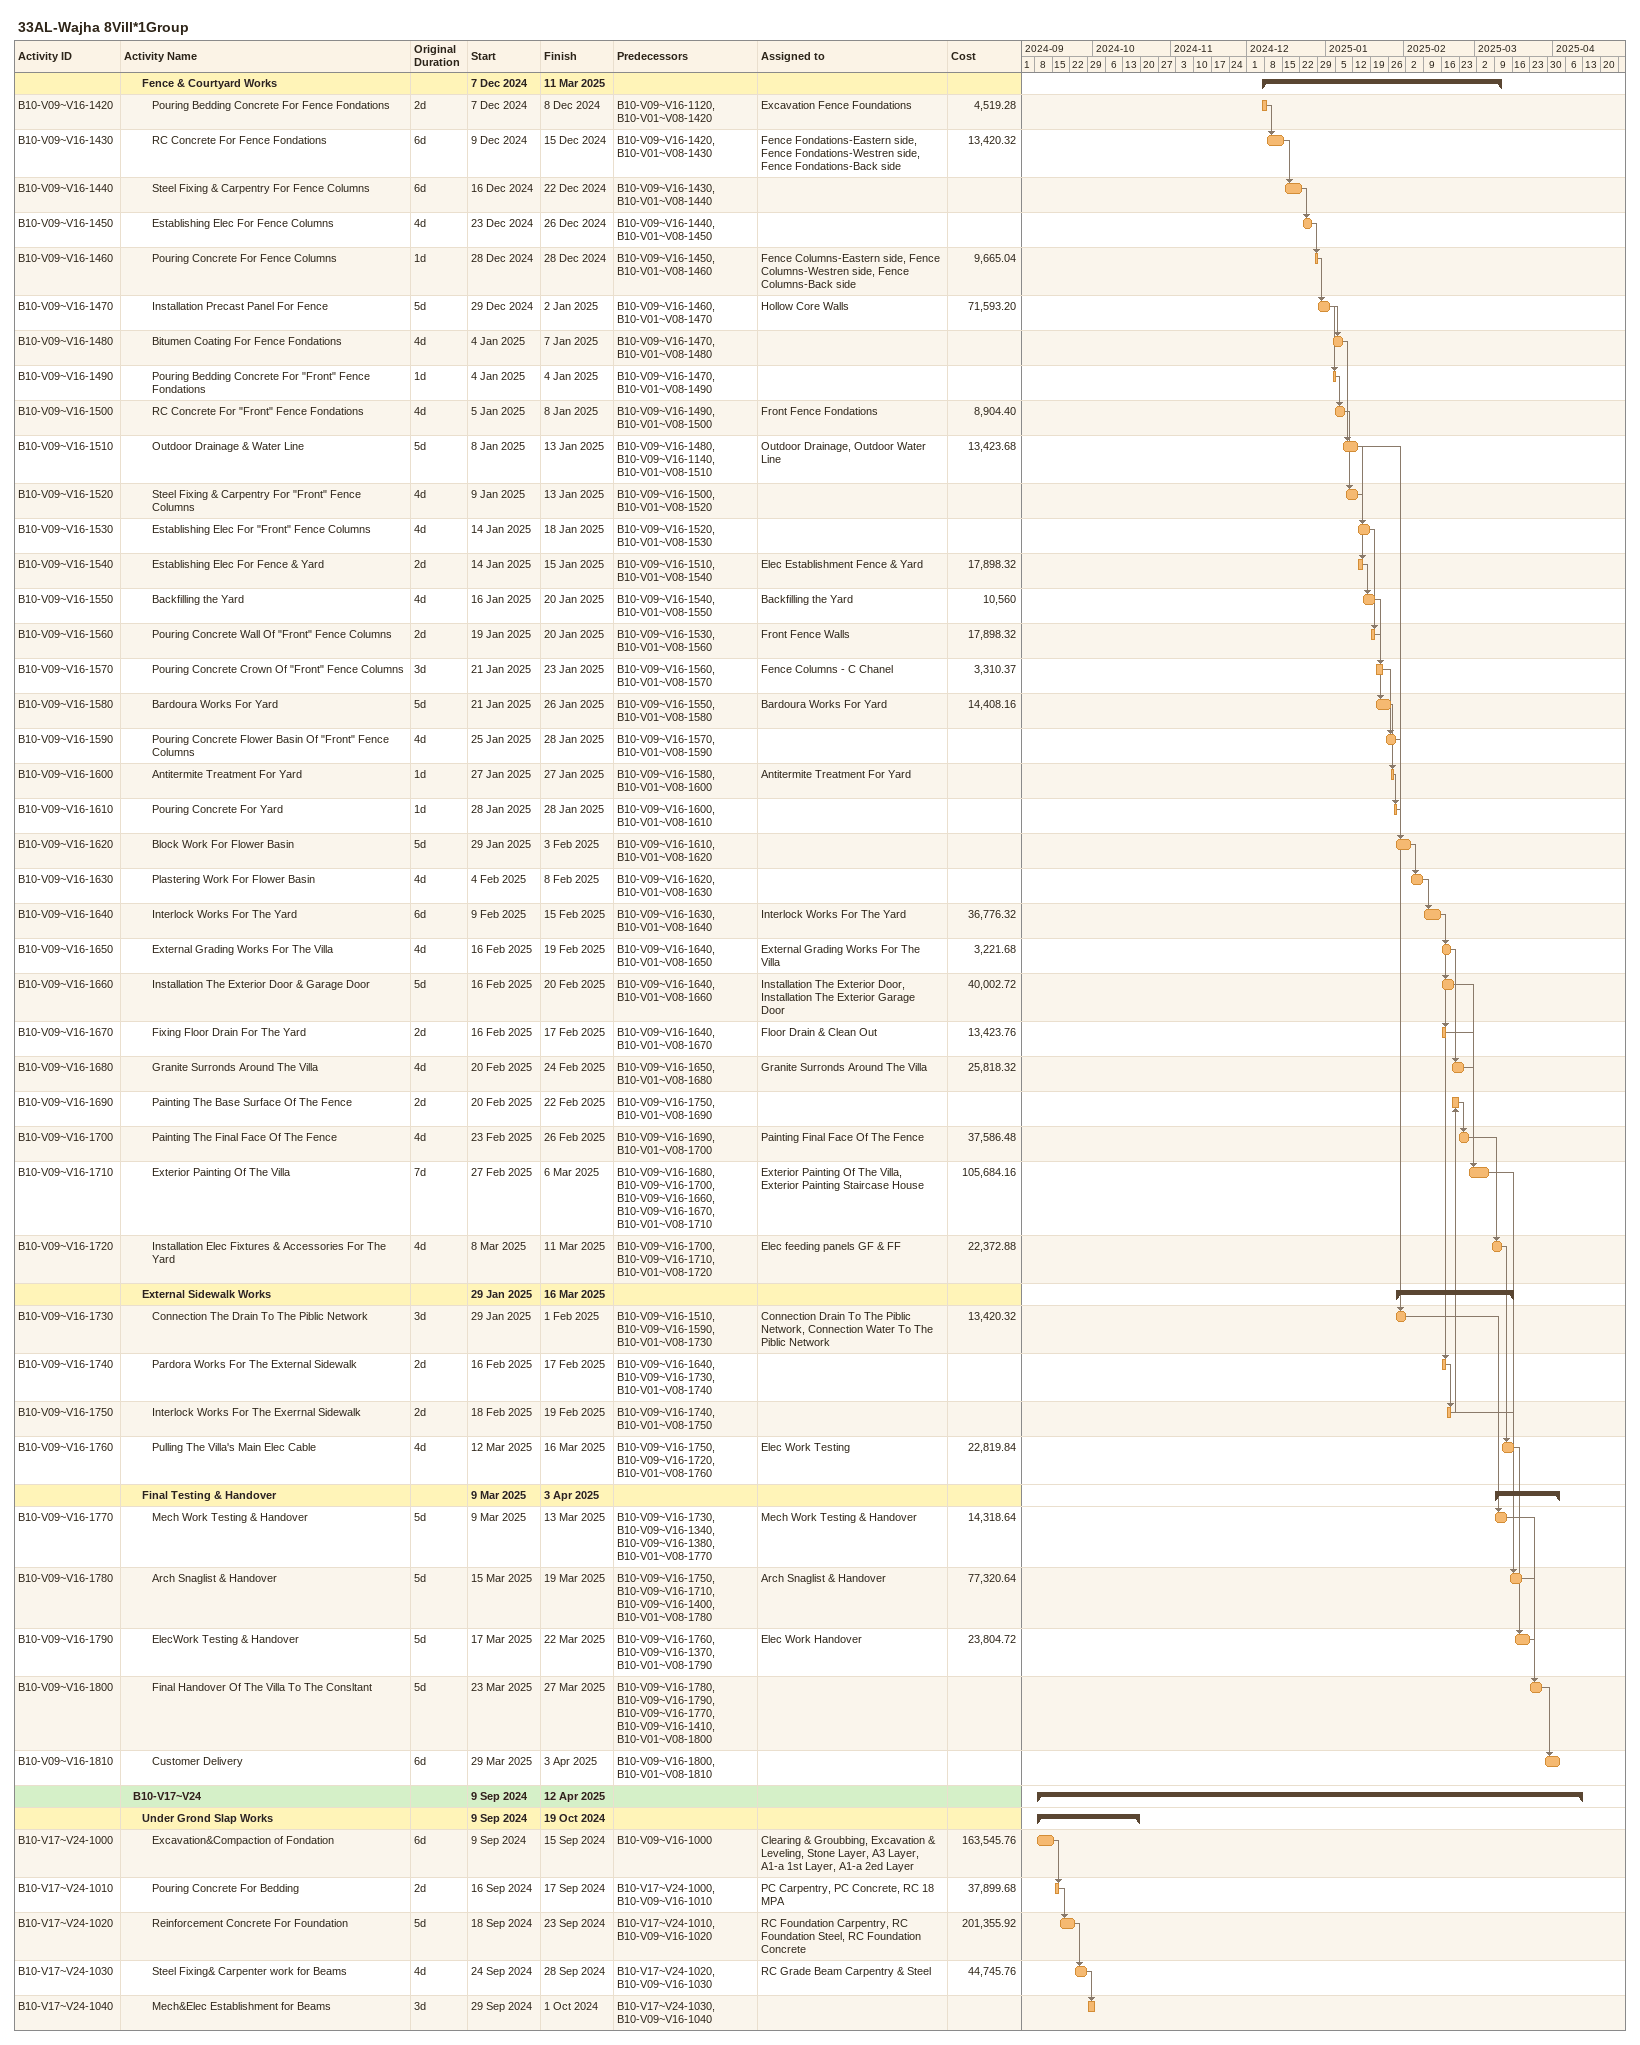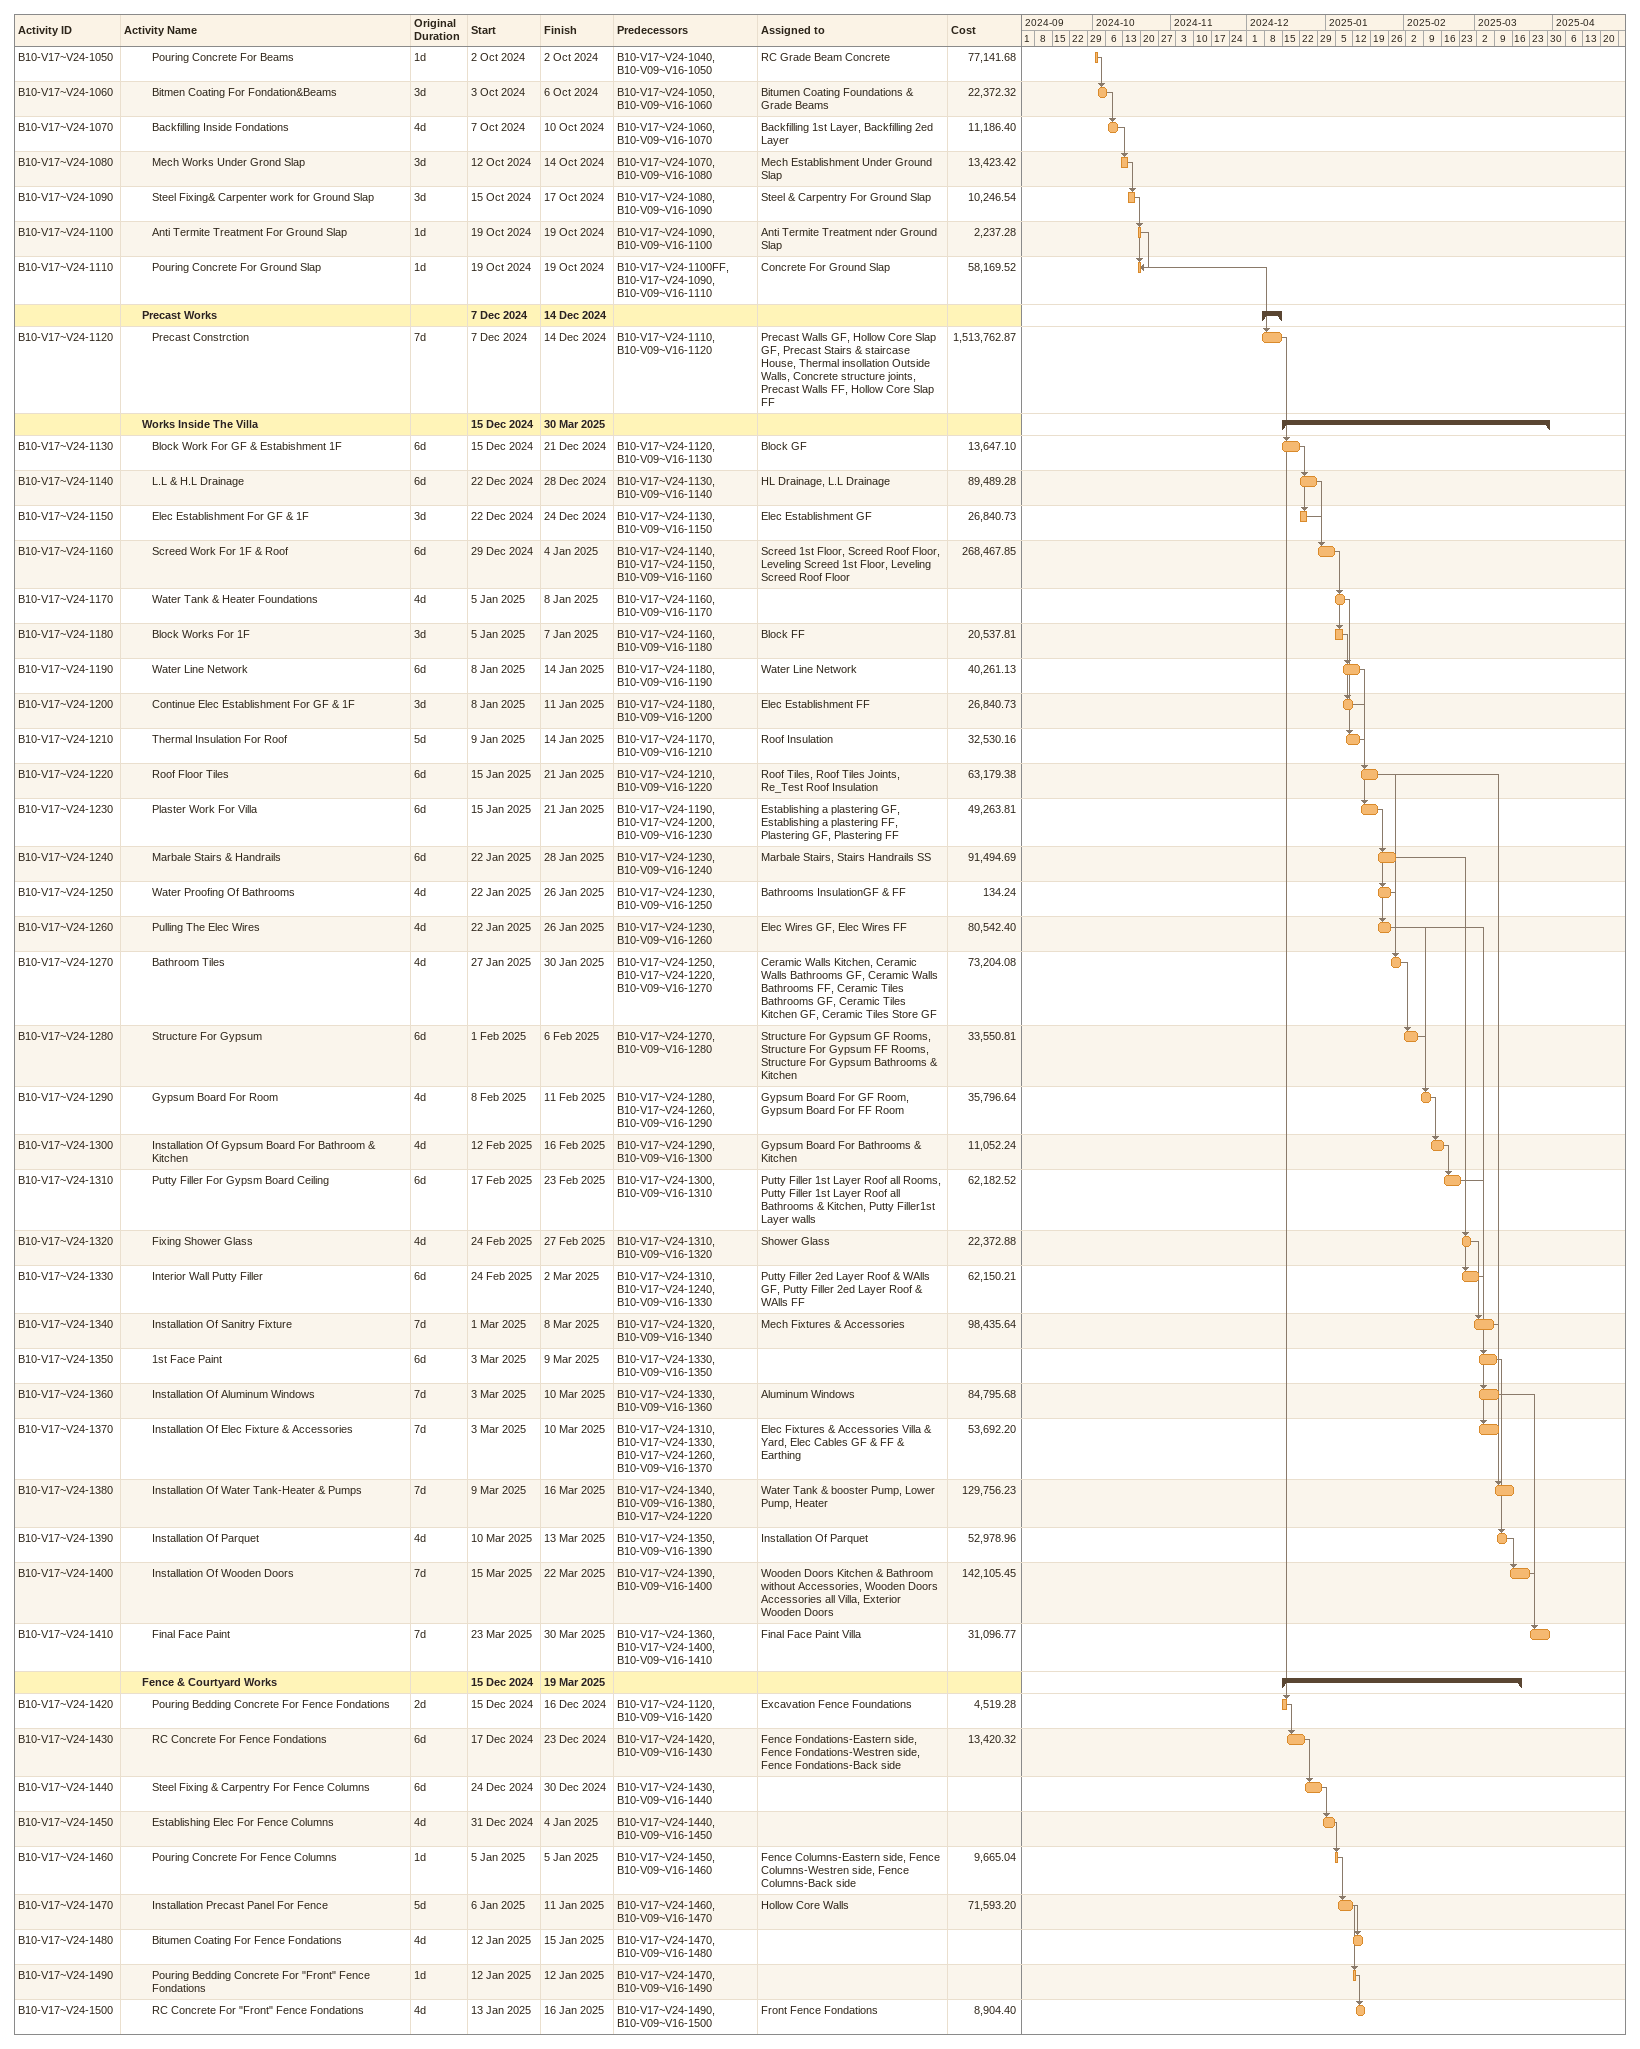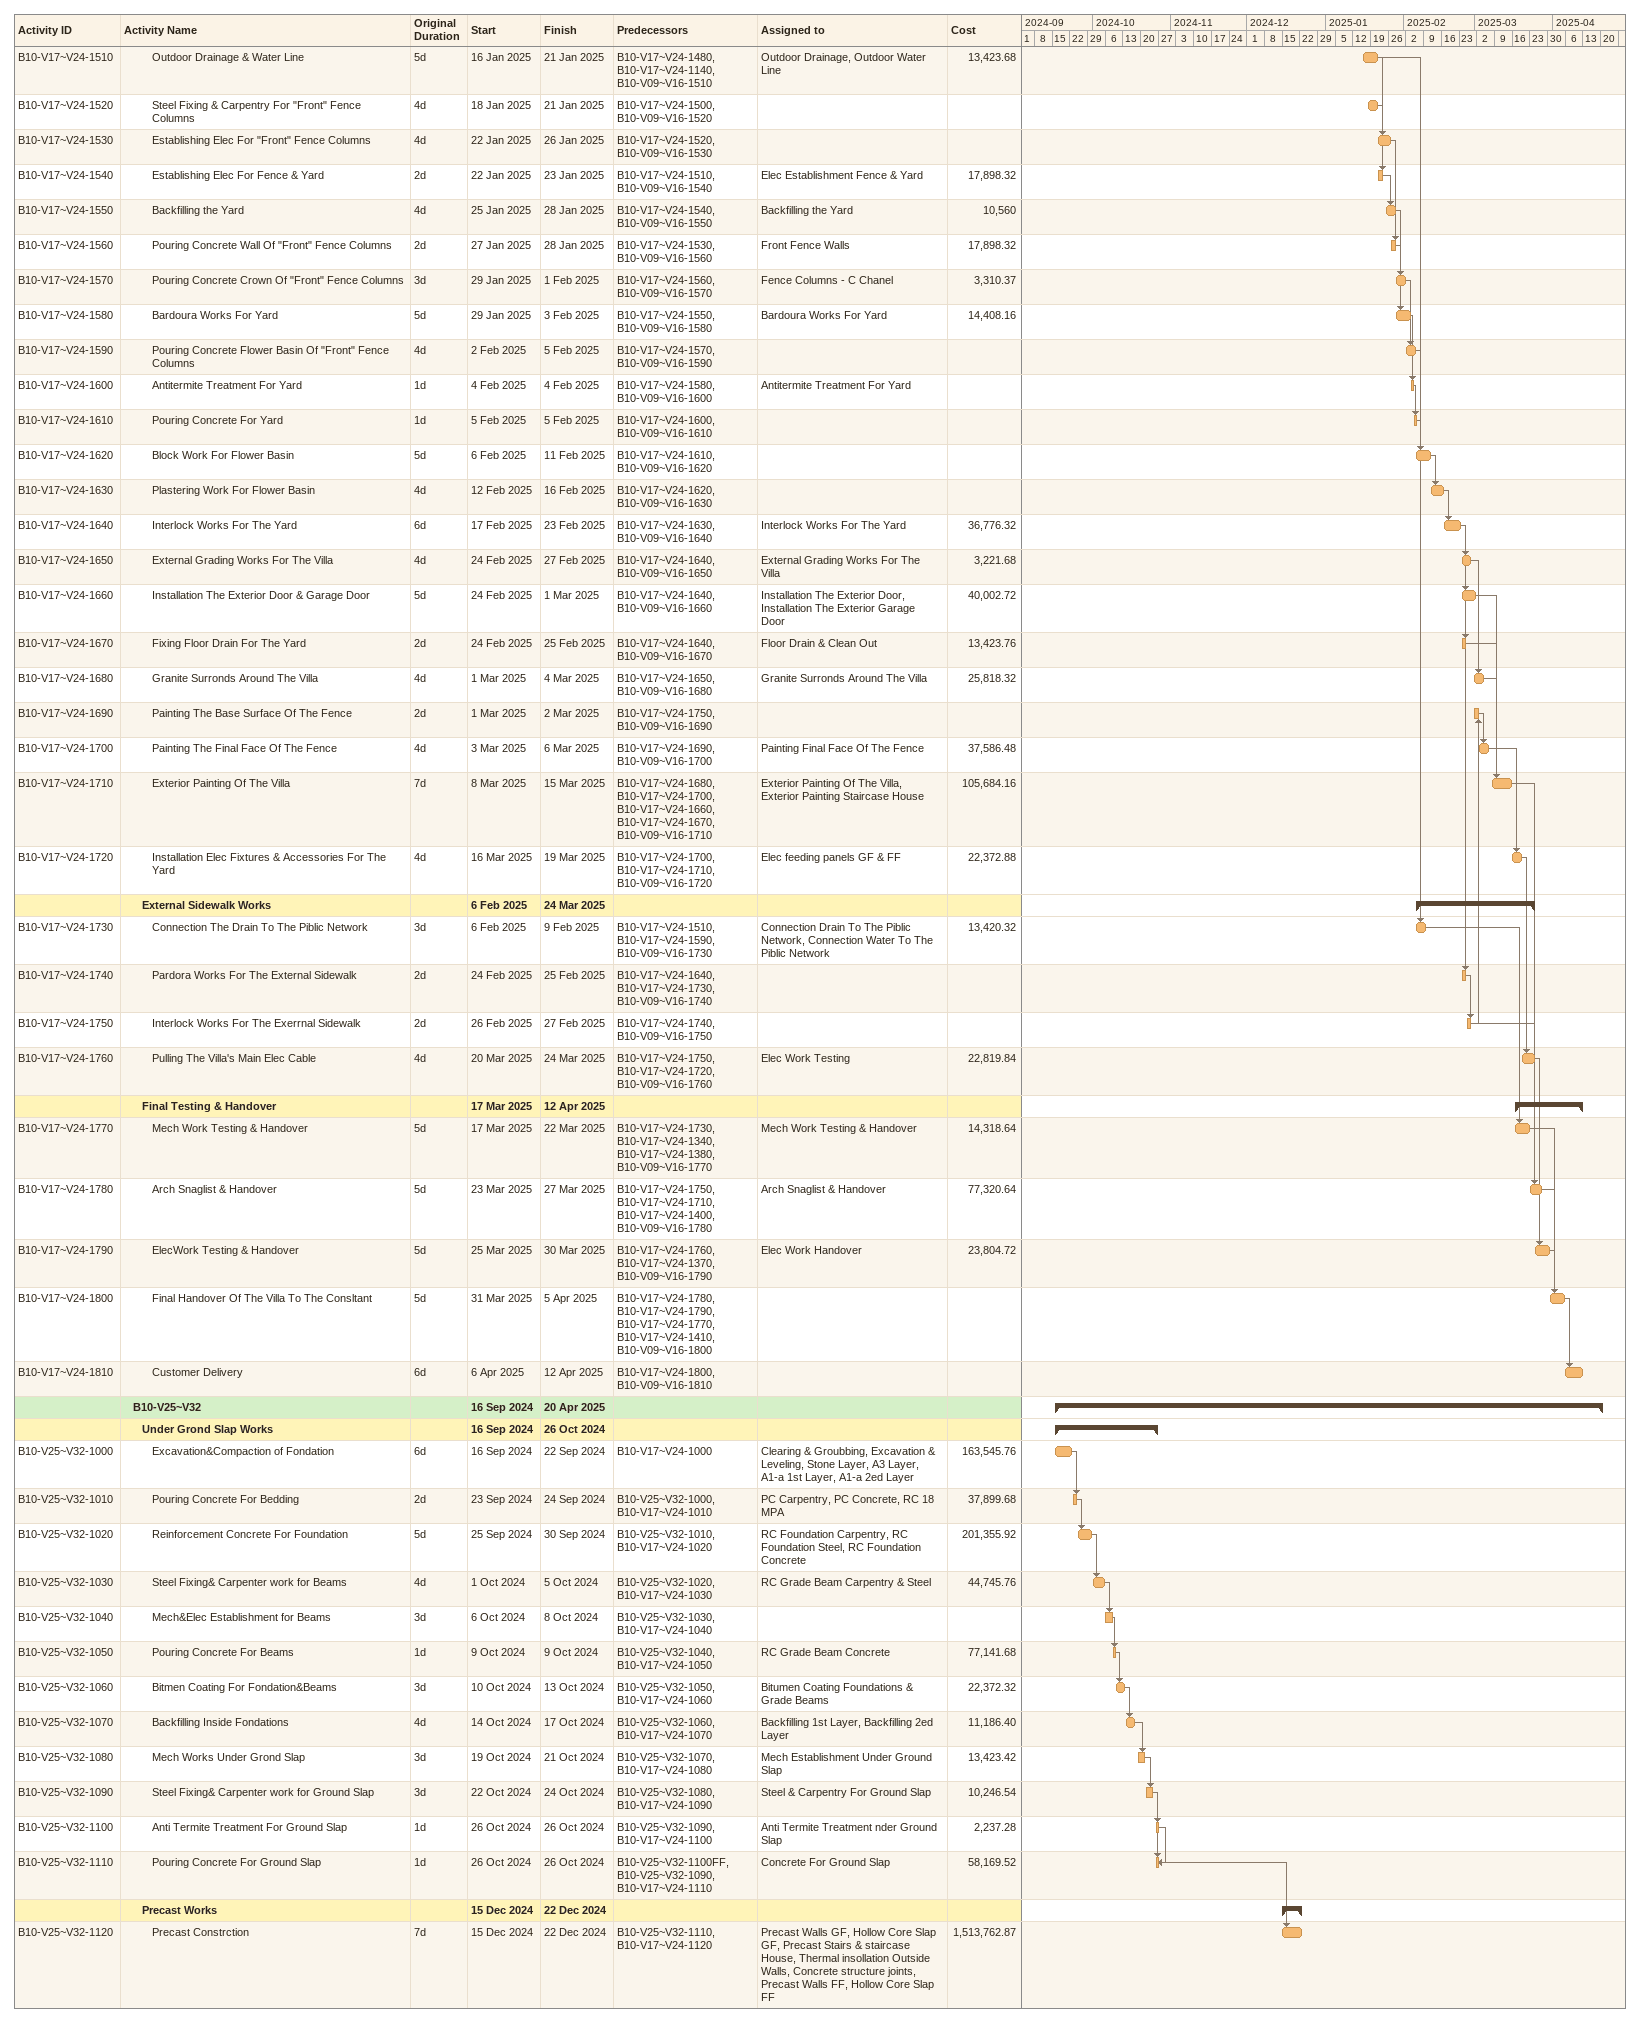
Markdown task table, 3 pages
33AL-Wajha 8Vill*1Group

| ID | Level | Task | Original duration | Start | Finish | Predecessors | Resources | Cost |
|---|---|---|---|---|---|---|---|---|
|  | 3 | **Fence & Courtyard Works** |  | 2024-12-07 | 2025-03-11 |  |  |  |
| B10-V09~V16-1420 | 4 | Pouring Bedding Concrete For Fence Fondations | 2d | 2024-12-07 | 2024-12-08 | B10-V09~V16-1120, B10-V01~V08-1420 | Excavation Fence Foundations | 4519.28 |
| B10-V09~V16-1430 | 4 | RC Concrete For Fence Fondations | 6d | 2024-12-09 | 2024-12-15 | B10-V09~V16-1420, B10-V01~V08-1430 | Fence Fondations-Eastern side, Fence Fondations-Westren side, Fence Fondations-Back side | 13420.32 |
| B10-V09~V16-1440 | 4 | Steel Fixing & Carpentry For Fence Columns | 6d | 2024-12-16 | 2024-12-22 | B10-V09~V16-1430, B10-V01~V08-1440 |  |  |
| B10-V09~V16-1450 | 4 | Establishing Elec For Fence Columns | 4d | 2024-12-23 | 2024-12-26 | B10-V09~V16-1440, B10-V01~V08-1450 |  |  |
| B10-V09~V16-1460 | 4 | Pouring Concrete For Fence Columns | 1d | 2024-12-28 | 2024-12-28 | B10-V09~V16-1450, B10-V01~V08-1460 | Fence Columns-Eastern side, Fence Columns-Westren side, Fence Columns-Back side | 9665.04 |
| B10-V09~V16-1470 | 4 | Installation Precast Panel For Fence | 5d | 2024-12-29 | 2025-01-02 | B10-V09~V16-1460, B10-V01~V08-1470 | Hollow Core Walls | 71593.20 |
| B10-V09~V16-1480 | 4 | Bitumen Coating For Fence Fondations | 4d | 2025-01-04 | 2025-01-07 | B10-V09~V16-1470, B10-V01~V08-1480 |  |  |
| B10-V09~V16-1490 | 4 | Pouring Bedding Concrete For "Front" Fence Fondations | 1d | 2025-01-04 | 2025-01-04 | B10-V09~V16-1470, B10-V01~V08-1490 |  |  |
| B10-V09~V16-1500 | 4 | RC Concrete For "Front" Fence Fondations | 4d | 2025-01-05 | 2025-01-08 | B10-V09~V16-1490, B10-V01~V08-1500 | Front Fence Fondations | 8904.40 |
| B10-V09~V16-1510 | 4 | Outdoor Drainage & Water Line | 5d | 2025-01-08 | 2025-01-13 | B10-V09~V16-1480, B10-V09~V16-1140, B10-V01~V08-1510 | Outdoor Drainage, Outdoor Water Line | 13423.68 |
| B10-V09~V16-1520 | 4 | Steel Fixing & Carpentry For "Front" Fence Columns | 4d | 2025-01-09 | 2025-01-13 | B10-V09~V16-1500, B10-V01~V08-1520 |  |  |
| B10-V09~V16-1530 | 4 | Establishing Elec For "Front" Fence Columns | 4d | 2025-01-14 | 2025-01-18 | B10-V09~V16-1520, B10-V01~V08-1530 |  |  |
| B10-V09~V16-1540 | 4 | Establishing Elec For Fence & Yard | 2d | 2025-01-14 | 2025-01-15 | B10-V09~V16-1510, B10-V01~V08-1540 | Elec Establishment Fence & Yard | 17898.32 |
| B10-V09~V16-1550 | 4 | Backfilling the Yard | 4d | 2025-01-16 | 2025-01-20 | B10-V09~V16-1540, B10-V01~V08-1550 | Backfilling the Yard | 10560 |
| B10-V09~V16-1560 | 4 | Pouring Concrete Wall Of "Front" Fence Columns | 2d | 2025-01-19 | 2025-01-20 | B10-V09~V16-1530, B10-V01~V08-1560 | Front Fence Walls | 17898.32 |
| B10-V09~V16-1570 | 4 | Pouring Concrete Crown Of "Front" Fence Columns | 3d | 2025-01-21 | 2025-01-23 | B10-V09~V16-1560, B10-V01~V08-1570 | Fence Columns - C Chanel | 3310.37 |
| B10-V09~V16-1580 | 4 | Bardoura Works For Yard | 5d | 2025-01-21 | 2025-01-26 | B10-V09~V16-1550, B10-V01~V08-1580 | Bardoura Works For Yard | 14408.16 |
| B10-V09~V16-1590 | 4 | Pouring Concrete Flower Basin Of "Front" Fence Columns | 4d | 2025-01-25 | 2025-01-28 | B10-V09~V16-1570, B10-V01~V08-1590 |  |  |
| B10-V09~V16-1600 | 4 | Antitermite Treatment For Yard | 1d | 2025-01-27 | 2025-01-27 | B10-V09~V16-1580, B10-V01~V08-1600 | Antitermite Treatment For Yard |  |
| B10-V09~V16-1610 | 4 | Pouring Concrete For Yard | 1d | 2025-01-28 | 2025-01-28 | B10-V09~V16-1600, B10-V01~V08-1610 |  |  |
| B10-V09~V16-1620 | 4 | Block Work For Flower Basin | 5d | 2025-01-29 | 2025-02-03 | B10-V09~V16-1610, B10-V01~V08-1620 |  |  |
| B10-V09~V16-1630 | 4 | Plastering Work For Flower Basin | 4d | 2025-02-04 | 2025-02-08 | B10-V09~V16-1620, B10-V01~V08-1630 |  |  |
| B10-V09~V16-1640 | 4 | Interlock Works For The Yard | 6d | 2025-02-09 | 2025-02-15 | B10-V09~V16-1630, B10-V01~V08-1640 | Interlock Works For The Yard | 36776.32 |
| B10-V09~V16-1650 | 4 | External Grading Works For The Villa | 4d | 2025-02-16 | 2025-02-19 | B10-V09~V16-1640, B10-V01~V08-1650 | External Grading Works For The Villa | 3221.68 |
| B10-V09~V16-1660 | 4 | Installation The Exterior Door & Garage Door | 5d | 2025-02-16 | 2025-02-20 | B10-V09~V16-1640, B10-V01~V08-1660 | Installation The Exterior Door, Installation The Exterior Garage Door | 40002.72 |
| B10-V09~V16-1670 | 4 | Fixing Floor Drain For The Yard | 2d | 2025-02-16 | 2025-02-17 | B10-V09~V16-1640, B10-V01~V08-1670 | Floor Drain & Clean Out | 13423.76 |
| B10-V09~V16-1680 | 4 | Granite Surronds Around The Villa | 4d | 2025-02-20 | 2025-02-24 | B10-V09~V16-1650, B10-V01~V08-1680 | Granite Surronds Around The Villa | 25818.32 |
| B10-V09~V16-1690 | 4 | Painting The Base Surface Of The Fence | 2d | 2025-02-20 | 2025-02-22 | B10-V09~V16-1750, B10-V01~V08-1690 |  |  |
| B10-V09~V16-1700 | 4 | Painting The Final Face Of The Fence | 4d | 2025-02-23 | 2025-02-26 | B10-V09~V16-1690, B10-V01~V08-1700 | Painting Final Face Of The Fence | 37586.48 |
| B10-V09~V16-1710 | 4 | Exterior Painting Of The Villa | 7d | 2025-02-27 | 2025-03-06 | B10-V09~V16-1680, B10-V09~V16-1700, B10-V09~V16-1660, B10-V09~V16-1670, B10-V01~V08-1710 | Exterior Painting Of The Villa, Exterior Painting Staircase House | 105684.16 |
| B10-V09~V16-1720 | 4 | Installation Elec Fixtures & Accessories For The Yard | 4d | 2025-03-08 | 2025-03-11 | B10-V09~V16-1700, B10-V09~V16-1710, B10-V01~V08-1720 | Elec feeding panels GF & FF | 22372.88 |
|  | 3 | **External Sidewalk Works** |  | 2025-01-29 | 2025-03-16 |  |  |  |
| B10-V09~V16-1730 | 4 | Connection The Drain To The Piblic Network | 3d | 2025-01-29 | 2025-02-01 | B10-V09~V16-1510, B10-V09~V16-1590, B10-V01~V08-1730 | Connection Drain To The Piblic Network, Connection Water To The Piblic Network | 13420.32 |
| B10-V09~V16-1740 | 4 | Pardora Works For The External Sidewalk | 2d | 2025-02-16 | 2025-02-17 | B10-V09~V16-1640, B10-V09~V16-1730, B10-V01~V08-1740 |  |  |
| B10-V09~V16-1750 | 4 | Interlock Works For The Exerrnal Sidewalk | 2d | 2025-02-18 | 2025-02-19 | B10-V09~V16-1740, B10-V01~V08-1750 |  |  |
| B10-V09~V16-1760 | 4 | Pulling The Villa's Main Elec Cable | 4d | 2025-03-12 | 2025-03-16 | B10-V09~V16-1750, B10-V09~V16-1720, B10-V01~V08-1760 | Elec Work Testing | 22819.84 |
|  | 3 | **Final Testing & Handover** |  | 2025-03-09 | 2025-04-03 |  |  |  |
| B10-V09~V16-1770 | 4 | Mech Work Testing & Handover | 5d | 2025-03-09 | 2025-03-13 | B10-V09~V16-1730, B10-V09~V16-1340, B10-V09~V16-1380, B10-V01~V08-1770 | Mech Work Testing & Handover | 14318.64 |
| B10-V09~V16-1780 | 4 | Arch Snaglist & Handover | 5d | 2025-03-15 | 2025-03-19 | B10-V09~V16-1750, B10-V09~V16-1710, B10-V09~V16-1400, B10-V01~V08-1780 | Arch Snaglist & Handover | 77320.64 |
| B10-V09~V16-1790 | 4 | ElecWork Testing & Handover | 5d | 2025-03-17 | 2025-03-22 | B10-V09~V16-1760, B10-V09~V16-1370, B10-V01~V08-1790 | Elec Work Handover | 23804.72 |
| B10-V09~V16-1800 | 4 | Final Handover Of The Villa To The Consltant | 5d | 2025-03-23 | 2025-03-27 | B10-V09~V16-1780, B10-V09~V16-1790, B10-V09~V16-1770, B10-V09~V16-1410, B10-V01~V08-1800 |  |  |
| B10-V09~V16-1810 | 4 | Customer Delivery | 6d | 2025-03-29 | 2025-04-03 | B10-V09~V16-1800, B10-V01~V08-1810 |  |  |
|  | 2 | **B10-V17~V24** |  | 2024-09-09 | 2025-04-12 |  |  |  |
|  | 3 | **Under Grond Slap Works** |  | 2024-09-09 | 2024-10-19 |  |  |  |
| B10-V17~V24-1000 | 4 | Excavation&Compaction of Fondation | 6d | 2024-09-09 | 2024-09-15 | B10-V09~V16-1000 | Clearing & Groubbing, Excavation & Leveling, Stone Layer, A3 Layer, A1-a 1st Layer, A1-a 2ed Layer | 163545.76 |
| B10-V17~V24-1010 | 4 | Pouring Concrete For Bedding | 2d | 2024-09-16 | 2024-09-17 | B10-V17~V24-1000, B10-V09~V16-1010 | PC Carpentry, PC Concrete, RC 18 MPA | 37899.68 |
| B10-V17~V24-1020 | 4 | Reinforcement Concrete For Foundation | 5d | 2024-09-18 | 2024-09-23 | B10-V17~V24-1010, B10-V09~V16-1020 | RC Foundation Carpentry, RC Foundation Steel, RC Foundation Concrete | 201355.92 |
| B10-V17~V24-1030 | 4 | Steel Fixing& Carpenter work for Beams | 4d | 2024-09-24 | 2024-09-28 | B10-V17~V24-1020, B10-V09~V16-1030 | RC Grade Beam Carpentry & Steel | 44745.76 |
| B10-V17~V24-1040 | 4 | Mech&Elec Establishment for Beams | 3d | 2024-09-29 | 2024-10-01 | B10-V17~V24-1030, B10-V09~V16-1040 |  |  |
| B10-V17~V24-1050 | 4 | Pouring Concrete For Beams | 1d | 2024-10-02 | 2024-10-02 | B10-V17~V24-1040, B10-V09~V16-1050 | RC Grade Beam Concrete | 77141.68 |
| B10-V17~V24-1060 | 4 | Bitmen Coating For Fondation&Beams | 3d | 2024-10-03 | 2024-10-06 | B10-V17~V24-1050, B10-V09~V16-1060 | Bitumen Coating Foundations & Grade Beams | 22372.32 |
| B10-V17~V24-1070 | 4 | Backfilling Inside Fondations | 4d | 2024-10-07 | 2024-10-10 | B10-V17~V24-1060, B10-V09~V16-1070 | Backfilling 1st Layer, Backfilling 2ed Layer | 11186.40 |
| B10-V17~V24-1080 | 4 | Mech Works Under Grond Slap | 3d | 2024-10-12 | 2024-10-14 | B10-V17~V24-1070, B10-V09~V16-1080 | Mech Establishment Under Ground Slap | 13423.42 |
| B10-V17~V24-1090 | 4 | Steel Fixing& Carpenter work for Ground Slap | 3d | 2024-10-15 | 2024-10-17 | B10-V17~V24-1080, B10-V09~V16-1090 | Steel & Carpentry For Ground Slap | 10246.54 |
| B10-V17~V24-1100 | 4 | Anti Termite Treatment For Ground Slap | 1d | 2024-10-19 | 2024-10-19 | B10-V17~V24-1090, B10-V09~V16-1100 | Anti Termite Treatment nder Ground Slap | 2237.28 |
| B10-V17~V24-1110 | 4 | Pouring Concrete For Ground Slap | 1d | 2024-10-19 | 2024-10-19 | B10-V17~V24-1100FF, B10-V17~V24-1090, B10-V09~V16-1110 | Concrete For Ground Slap | 58169.52 |
|  | 3 | **Precast Works** |  | 2024-12-07 | 2024-12-14 |  |  |  |
| B10-V17~V24-1120 | 4 | Precast Constrction | 7d | 2024-12-07 | 2024-12-14 | B10-V17~V24-1110, B10-V09~V16-1120 | Precast Walls GF, Hollow Core Slap GF, Precast Stairs & staircase House, Thermal insollation Outside Walls, Concrete structure joints, Precast Walls FF, Hollow Core Slap FF | 1513762.87 |
|  | 3 | **Works Inside The Villa** |  | 2024-12-15 | 2025-03-30 |  |  |  |
| B10-V17~V24-1130 | 4 | Block Work For GF & Estabishment 1F | 6d | 2024-12-15 | 2024-12-21 | B10-V17~V24-1120, B10-V09~V16-1130 | Block GF | 13647.10 |
| B10-V17~V24-1140 | 4 | L.L & H.L Drainage | 6d | 2024-12-22 | 2024-12-28 | B10-V17~V24-1130, B10-V09~V16-1140 | HL Drainage, L.L Drainage | 89489.28 |
| B10-V17~V24-1150 | 4 | Elec Establishment For GF & 1F | 3d | 2024-12-22 | 2024-12-24 | B10-V17~V24-1130, B10-V09~V16-1150 | Elec Establishment GF | 26840.73 |
| B10-V17~V24-1160 | 4 | Screed Work For 1F & Roof | 6d | 2024-12-29 | 2025-01-04 | B10-V17~V24-1140, B10-V17~V24-1150, B10-V09~V16-1160 | Screed 1st Floor, Screed Roof Floor, Leveling Screed 1st Floor, Leveling Screed Roof Floor | 268467.85 |
| B10-V17~V24-1170 | 4 | Water Tank & Heater Foundations | 4d | 2025-01-05 | 2025-01-08 | B10-V17~V24-1160, B10-V09~V16-1170 |  |  |
| B10-V17~V24-1180 | 4 | Block Works For 1F | 3d | 2025-01-05 | 2025-01-07 | B10-V17~V24-1160, B10-V09~V16-1180 | Block FF | 20537.81 |
| B10-V17~V24-1190 | 4 | Water Line Network | 6d | 2025-01-08 | 2025-01-14 | B10-V17~V24-1180, B10-V09~V16-1190 | Water Line Network | 40261.13 |
| B10-V17~V24-1200 | 4 | Continue Elec Establishment For GF & 1F | 3d | 2025-01-08 | 2025-01-11 | B10-V17~V24-1180, B10-V09~V16-1200 | Elec Establishment FF | 26840.73 |
| B10-V17~V24-1210 | 4 | Thermal Insulation For Roof | 5d | 2025-01-09 | 2025-01-14 | B10-V17~V24-1170, B10-V09~V16-1210 | Roof Insulation | 32530.16 |
| B10-V17~V24-1220 | 4 | Roof Floor Tiles | 6d | 2025-01-15 | 2025-01-21 | B10-V17~V24-1210, B10-V09~V16-1220 | Roof Tiles, Roof Tiles Joints, Re_Test Roof Insulation | 63179.38 |
| B10-V17~V24-1230 | 4 | Plaster Work For Villa | 6d | 2025-01-15 | 2025-01-21 | B10-V17~V24-1190, B10-V17~V24-1200, B10-V09~V16-1230 | Establishing a plastering GF, Establishing a plastering FF, Plastering GF, Plastering FF | 49263.81 |
| B10-V17~V24-1240 | 4 | Marbale Stairs & Handrails | 6d | 2025-01-22 | 2025-01-28 | B10-V17~V24-1230, B10-V09~V16-1240 | Marbale Stairs, Stairs Handrails SS | 91494.69 |
| B10-V17~V24-1250 | 4 | Water Proofing Of Bathrooms | 4d | 2025-01-22 | 2025-01-26 | B10-V17~V24-1230, B10-V09~V16-1250 | Bathrooms InsulationGF & FF | 134.24 |
| B10-V17~V24-1260 | 4 | Pulling The Elec Wires | 4d | 2025-01-22 | 2025-01-26 | B10-V17~V24-1230, B10-V09~V16-1260 | Elec Wires GF, Elec Wires FF | 80542.40 |
| B10-V17~V24-1270 | 4 | Bathroom Tiles | 4d | 2025-01-27 | 2025-01-30 | B10-V17~V24-1250, B10-V17~V24-1220, B10-V09~V16-1270 | Ceramic Walls Kitchen, Ceramic Walls Bathrooms GF, Ceramic Walls Bathrooms FF, Ceramic Tiles Bathrooms GF, Ceramic Tiles Kitchen GF, Ceramic Tiles Store GF | 73204.08 |
| B10-V17~V24-1280 | 4 | Structure For Gypsum | 6d | 2025-02-01 | 2025-02-06 | B10-V17~V24-1270, B10-V09~V16-1280 | Structure For Gypsum GF Rooms, Structure For Gypsum FF Rooms, Structure For Gypsum Bathrooms & Kitchen | 33550.81 |
| B10-V17~V24-1290 | 4 | Gypsum Board For Room | 4d | 2025-02-08 | 2025-02-11 | B10-V17~V24-1280, B10-V17~V24-1260, B10-V09~V16-1290 | Gypsum Board For GF Room, Gypsum Board For FF Room | 35796.64 |
| B10-V17~V24-1300 | 4 | Installation Of Gypsum Board For Bathroom & Kitchen | 4d | 2025-02-12 | 2025-02-16 | B10-V17~V24-1290, B10-V09~V16-1300 | Gypsum Board For Bathrooms & Kitchen | 11052.24 |
| B10-V17~V24-1310 | 4 | Putty Filler For Gypsm Board Ceiling | 6d | 2025-02-17 | 2025-02-23 | B10-V17~V24-1300, B10-V09~V16-1310 | Putty Filler 1st Layer Roof all Rooms, Putty Filler 1st Layer Roof all Bathrooms & Kitchen, Putty Filler1st Layer walls | 62182.52 |
| B10-V17~V24-1320 | 4 | Fixing Shower Glass | 4d | 2025-02-24 | 2025-02-27 | B10-V17~V24-1310, B10-V09~V16-1320 | Shower Glass | 22372.88 |
| B10-V17~V24-1330 | 4 | Interior Wall Putty Filler | 6d | 2025-02-24 | 2025-03-02 | B10-V17~V24-1310, B10-V17~V24-1240, B10-V09~V16-1330 | Putty Filler 2ed Layer Roof & WAlls GF, Putty Filler 2ed Layer Roof & WAlls FF | 62150.21 |
| B10-V17~V24-1340 | 4 | Installation Of Sanitry Fixture | 7d | 2025-03-01 | 2025-03-08 | B10-V17~V24-1320, B10-V09~V16-1340 | Mech Fixtures & Accessories | 98435.64 |
| B10-V17~V24-1350 | 4 | 1st Face Paint | 6d | 2025-03-03 | 2025-03-09 | B10-V17~V24-1330, B10-V09~V16-1350 |  |  |
| B10-V17~V24-1360 | 4 | Installation Of Aluminum Windows | 7d | 2025-03-03 | 2025-03-10 | B10-V17~V24-1330, B10-V09~V16-1360 | Aluminum Windows | 84795.68 |
| B10-V17~V24-1370 | 4 | Installation Of Elec Fixture & Accessories | 7d | 2025-03-03 | 2025-03-10 | B10-V17~V24-1310, B10-V17~V24-1330, B10-V17~V24-1260, B10-V09~V16-1370 | Elec Fixtures & Accessories Villa & Yard, Elec Cables GF & FF & Earthing | 53692.20 |
| B10-V17~V24-1380 | 4 | Installation Of Water Tank-Heater & Pumps | 7d | 2025-03-09 | 2025-03-16 | B10-V17~V24-1340, B10-V09~V16-1380, B10-V17~V24-1220 | Water Tank & booster Pump, Lower Pump, Heater | 129756.23 |
| B10-V17~V24-1390 | 4 | Installation Of Parquet | 4d | 2025-03-10 | 2025-03-13 | B10-V17~V24-1350, B10-V09~V16-1390 | Installation Of Parquet | 52978.96 |
| B10-V17~V24-1400 | 4 | Installation Of Wooden Doors | 7d | 2025-03-15 | 2025-03-22 | B10-V17~V24-1390, B10-V09~V16-1400 | Wooden Doors Kitchen & Bathroom without Accessories, Wooden Doors Accessories all Villa, Exterior Wooden Doors | 142105.45 |
| B10-V17~V24-1410 | 4 | Final Face Paint | 7d | 2025-03-23 | 2025-03-30 | B10-V17~V24-1360, B10-V17~V24-1400, B10-V09~V16-1410 | Final Face Paint Villa | 31096.77 |
|  | 3 | **Fence & Courtyard Works** |  | 2024-12-15 | 2025-03-19 |  |  |  |
| B10-V17~V24-1420 | 4 | Pouring Bedding Concrete For Fence Fondations | 2d | 2024-12-15 | 2024-12-16 | B10-V17~V24-1120, B10-V09~V16-1420 | Excavation Fence Foundations | 4519.28 |
| B10-V17~V24-1430 | 4 | RC Concrete For Fence Fondations | 6d | 2024-12-17 | 2024-12-23 | B10-V17~V24-1420, B10-V09~V16-1430 | Fence Fondations-Eastern side, Fence Fondations-Westren side, Fence Fondations-Back side | 13420.32 |
| B10-V17~V24-1440 | 4 | Steel Fixing & Carpentry For Fence Columns | 6d | 2024-12-24 | 2024-12-30 | B10-V17~V24-1430, B10-V09~V16-1440 |  |  |
| B10-V17~V24-1450 | 4 | Establishing Elec For Fence Columns | 4d | 2024-12-31 | 2025-01-04 | B10-V17~V24-1440, B10-V09~V16-1450 |  |  |
| B10-V17~V24-1460 | 4 | Pouring Concrete For Fence Columns | 1d | 2025-01-05 | 2025-01-05 | B10-V17~V24-1450, B10-V09~V16-1460 | Fence Columns-Eastern side, Fence Columns-Westren side, Fence Columns-Back side | 9665.04 |
| B10-V17~V24-1470 | 4 | Installation Precast Panel For Fence | 5d | 2025-01-06 | 2025-01-11 | B10-V17~V24-1460, B10-V09~V16-1470 | Hollow Core Walls | 71593.20 |
| B10-V17~V24-1480 | 4 | Bitumen Coating For Fence Fondations | 4d | 2025-01-12 | 2025-01-15 | B10-V17~V24-1470, B10-V09~V16-1480 |  |  |
| B10-V17~V24-1490 | 4 | Pouring Bedding Concrete For "Front" Fence Fondations | 1d | 2025-01-12 | 2025-01-12 | B10-V17~V24-1470, B10-V09~V16-1490 |  |  |
| B10-V17~V24-1500 | 4 | RC Concrete For "Front" Fence Fondations | 4d | 2025-01-13 | 2025-01-16 | B10-V17~V24-1490, B10-V09~V16-1500 | Front Fence Fondations | 8904.40 |
| B10-V17~V24-1510 | 4 | Outdoor Drainage & Water Line | 5d | 2025-01-16 | 2025-01-21 | B10-V17~V24-1480, B10-V17~V24-1140, B10-V09~V16-1510 | Outdoor Drainage, Outdoor Water Line | 13423.68 |
| B10-V17~V24-1520 | 4 | Steel Fixing & Carpentry For "Front" Fence Columns | 4d | 2025-01-18 | 2025-01-21 | B10-V17~V24-1500, B10-V09~V16-1520 |  |  |
| B10-V17~V24-1530 | 4 | Establishing Elec For "Front" Fence Columns | 4d | 2025-01-22 | 2025-01-26 | B10-V17~V24-1520, B10-V09~V16-1530 |  |  |
| B10-V17~V24-1540 | 4 | Establishing Elec For Fence & Yard | 2d | 2025-01-22 | 2025-01-23 | B10-V17~V24-1510, B10-V09~V16-1540 | Elec Establishment Fence & Yard | 17898.32 |
| B10-V17~V24-1550 | 4 | Backfilling the Yard | 4d | 2025-01-25 | 2025-01-28 | B10-V17~V24-1540, B10-V09~V16-1550 | Backfilling the Yard | 10560 |
| B10-V17~V24-1560 | 4 | Pouring Concrete Wall Of "Front" Fence Columns | 2d | 2025-01-27 | 2025-01-28 | B10-V17~V24-1530, B10-V09~V16-1560 | Front Fence Walls | 17898.32 |
| B10-V17~V24-1570 | 4 | Pouring Concrete Crown Of "Front" Fence Columns | 3d | 2025-01-29 | 2025-02-01 | B10-V17~V24-1560, B10-V09~V16-1570 | Fence Columns - C Chanel | 3310.37 |
| B10-V17~V24-1580 | 4 | Bardoura Works For Yard | 5d | 2025-01-29 | 2025-02-03 | B10-V17~V24-1550, B10-V09~V16-1580 | Bardoura Works For Yard | 14408.16 |
| B10-V17~V24-1590 | 4 | Pouring Concrete Flower Basin Of "Front" Fence Columns | 4d | 2025-02-02 | 2025-02-05 | B10-V17~V24-1570, B10-V09~V16-1590 |  |  |
| B10-V17~V24-1600 | 4 | Antitermite Treatment For Yard | 1d | 2025-02-04 | 2025-02-04 | B10-V17~V24-1580, B10-V09~V16-1600 | Antitermite Treatment For Yard |  |
| B10-V17~V24-1610 | 4 | Pouring Concrete For Yard | 1d | 2025-02-05 | 2025-02-05 | B10-V17~V24-1600, B10-V09~V16-1610 |  |  |
| B10-V17~V24-1620 | 4 | Block Work For Flower Basin | 5d | 2025-02-06 | 2025-02-11 | B10-V17~V24-1610, B10-V09~V16-1620 |  |  |
| B10-V17~V24-1630 | 4 | Plastering Work For Flower Basin | 4d | 2025-02-12 | 2025-02-16 | B10-V17~V24-1620, B10-V09~V16-1630 |  |  |
| B10-V17~V24-1640 | 4 | Interlock Works For The Yard | 6d | 2025-02-17 | 2025-02-23 | B10-V17~V24-1630, B10-V09~V16-1640 | Interlock Works For The Yard | 36776.32 |
| B10-V17~V24-1650 | 4 | External Grading Works For The Villa | 4d | 2025-02-24 | 2025-02-27 | B10-V17~V24-1640, B10-V09~V16-1650 | External Grading Works For The Villa | 3221.68 |
| B10-V17~V24-1660 | 4 | Installation The Exterior Door & Garage Door | 5d | 2025-02-24 | 2025-03-01 | B10-V17~V24-1640, B10-V09~V16-1660 | Installation The Exterior Door, Installation The Exterior Garage Door | 40002.72 |
| B10-V17~V24-1670 | 4 | Fixing Floor Drain For The Yard | 2d | 2025-02-24 | 2025-02-25 | B10-V17~V24-1640, B10-V09~V16-1670 | Floor Drain & Clean Out | 13423.76 |
| B10-V17~V24-1680 | 4 | Granite Surronds Around The Villa | 4d | 2025-03-01 | 2025-03-04 | B10-V17~V24-1650, B10-V09~V16-1680 | Granite Surronds Around The Villa | 25818.32 |
| B10-V17~V24-1690 | 4 | Painting The Base Surface Of The Fence | 2d | 2025-03-01 | 2025-03-02 | B10-V17~V24-1750, B10-V09~V16-1690 |  |  |
| B10-V17~V24-1700 | 4 | Painting The Final Face Of The Fence | 4d | 2025-03-03 | 2025-03-06 | B10-V17~V24-1690, B10-V09~V16-1700 | Painting Final Face Of The Fence | 37586.48 |
| B10-V17~V24-1710 | 4 | Exterior Painting Of The Villa | 7d | 2025-03-08 | 2025-03-15 | B10-V17~V24-1680, B10-V17~V24-1700, B10-V17~V24-1660, B10-V17~V24-1670, B10-V09~V16-1710 | Exterior Painting Of The Villa, Exterior Painting Staircase House | 105684.16 |
| B10-V17~V24-1720 | 4 | Installation Elec Fixtures & Accessories For The Yard | 4d | 2025-03-16 | 2025-03-19 | B10-V17~V24-1700, B10-V17~V24-1710, B10-V09~V16-1720 | Elec feeding panels GF & FF | 22372.88 |
|  | 3 | **External Sidewalk Works** |  | 2025-02-06 | 2025-03-24 |  |  |  |
| B10-V17~V24-1730 | 4 | Connection The Drain To The Piblic Network | 3d | 2025-02-06 | 2025-02-09 | B10-V17~V24-1510, B10-V17~V24-1590, B10-V09~V16-1730 | Connection Drain To The Piblic Network, Connection Water To The Piblic Network | 13420.32 |
| B10-V17~V24-1740 | 4 | Pardora Works For The External Sidewalk | 2d | 2025-02-24 | 2025-02-25 | B10-V17~V24-1640, B10-V17~V24-1730, B10-V09~V16-1740 |  |  |
| B10-V17~V24-1750 | 4 | Interlock Works For The Exerrnal Sidewalk | 2d | 2025-02-26 | 2025-02-27 | B10-V17~V24-1740, B10-V09~V16-1750 |  |  |
| B10-V17~V24-1760 | 4 | Pulling The Villa's Main Elec Cable | 4d | 2025-03-20 | 2025-03-24 | B10-V17~V24-1750, B10-V17~V24-1720, B10-V09~V16-1760 | Elec Work Testing | 22819.84 |
|  | 3 | **Final Testing & Handover** |  | 2025-03-17 | 2025-04-12 |  |  |  |
| B10-V17~V24-1770 | 4 | Mech Work Testing & Handover | 5d | 2025-03-17 | 2025-03-22 | B10-V17~V24-1730, B10-V17~V24-1340, B10-V17~V24-1380, B10-V09~V16-1770 | Mech Work Testing & Handover | 14318.64 |
| B10-V17~V24-1780 | 4 | Arch Snaglist & Handover | 5d | 2025-03-23 | 2025-03-27 | B10-V17~V24-1750, B10-V17~V24-1710, B10-V17~V24-1400, B10-V09~V16-1780 | Arch Snaglist & Handover | 77320.64 |
| B10-V17~V24-1790 | 4 | ElecWork Testing & Handover | 5d | 2025-03-25 | 2025-03-30 | B10-V17~V24-1760, B10-V17~V24-1370, B10-V09~V16-1790 | Elec Work Handover | 23804.72 |
| B10-V17~V24-1800 | 4 | Final Handover Of The Villa To The Consltant | 5d | 2025-03-31 | 2025-04-05 | B10-V17~V24-1780, B10-V17~V24-1790, B10-V17~V24-1770, B10-V17~V24-1410, B10-V09~V16-1800 |  |  |
| B10-V17~V24-1810 | 4 | Customer Delivery | 6d | 2025-04-06 | 2025-04-12 | B10-V17~V24-1800, B10-V09~V16-1810 |  |  |
|  | 2 | **B10-V25~V32** |  | 2024-09-16 | 2025-04-20 |  |  |  |
|  | 3 | **Under Grond Slap Works** |  | 2024-09-16 | 2024-10-26 |  |  |  |
| B10-V25~V32-1000 | 4 | Excavation&Compaction of Fondation | 6d | 2024-09-16 | 2024-09-22 | B10-V17~V24-1000 | Clearing & Groubbing, Excavation & Leveling, Stone Layer, A3 Layer, A1-a 1st Layer, A1-a 2ed Layer | 163545.76 |
| B10-V25~V32-1010 | 4 | Pouring Concrete For Bedding | 2d | 2024-09-23 | 2024-09-24 | B10-V25~V32-1000, B10-V17~V24-1010 | PC Carpentry, PC Concrete, RC 18 MPA | 37899.68 |
| B10-V25~V32-1020 | 4 | Reinforcement Concrete For Foundation | 5d | 2024-09-25 | 2024-09-30 | B10-V25~V32-1010, B10-V17~V24-1020 | RC Foundation Carpentry, RC Foundation Steel, RC Foundation Concrete | 201355.92 |
| B10-V25~V32-1030 | 4 | Steel Fixing& Carpenter work for Beams | 4d | 2024-10-01 | 2024-10-05 | B10-V25~V32-1020, B10-V17~V24-1030 | RC Grade Beam Carpentry & Steel | 44745.76 |
| B10-V25~V32-1040 | 4 | Mech&Elec Establishment for Beams | 3d | 2024-10-06 | 2024-10-08 | B10-V25~V32-1030, B10-V17~V24-1040 |  |  |
| B10-V25~V32-1050 | 4 | Pouring Concrete For Beams | 1d | 2024-10-09 | 2024-10-09 | B10-V25~V32-1040, B10-V17~V24-1050 | RC Grade Beam Concrete | 77141.68 |
| B10-V25~V32-1060 | 4 | Bitmen Coating For Fondation&Beams | 3d | 2024-10-10 | 2024-10-13 | B10-V25~V32-1050, B10-V17~V24-1060 | Bitumen Coating Foundations & Grade Beams | 22372.32 |
| B10-V25~V32-1070 | 4 | Backfilling Inside Fondations | 4d | 2024-10-14 | 2024-10-17 | B10-V25~V32-1060, B10-V17~V24-1070 | Backfilling 1st Layer, Backfilling 2ed Layer | 11186.40 |
| B10-V25~V32-1080 | 4 | Mech Works Under Grond Slap | 3d | 2024-10-19 | 2024-10-21 | B10-V25~V32-1070, B10-V17~V24-1080 | Mech Establishment Under Ground Slap | 13423.42 |
| B10-V25~V32-1090 | 4 | Steel Fixing& Carpenter work for Ground Slap | 3d | 2024-10-22 | 2024-10-24 | B10-V25~V32-1080, B10-V17~V24-1090 | Steel & Carpentry For Ground Slap | 10246.54 |
| B10-V25~V32-1100 | 4 | Anti Termite Treatment For Ground Slap | 1d | 2024-10-26 | 2024-10-26 | B10-V25~V32-1090, B10-V17~V24-1100 | Anti Termite Treatment nder Ground Slap | 2237.28 |
| B10-V25~V32-1110 | 4 | Pouring Concrete For Ground Slap | 1d | 2024-10-26 | 2024-10-26 | B10-V25~V32-1100FF, B10-V25~V32-1090, B10-V17~V24-1110 | Concrete For Ground Slap | 58169.52 |
|  | 3 | **Precast Works** |  | 2024-12-15 | 2024-12-22 |  |  |  |
| B10-V25~V32-1120 | 4 | Precast Constrction | 7d | 2024-12-15 | 2024-12-22 | B10-V25~V32-1110, B10-V17~V24-1120 | Precast Walls GF, Hollow Core Slap GF, Precast Stairs & staircase House, Thermal insollation Outside Walls, Concrete structure joints, Precast Walls FF, Hollow Core Slap FF | 1513762.87 |
